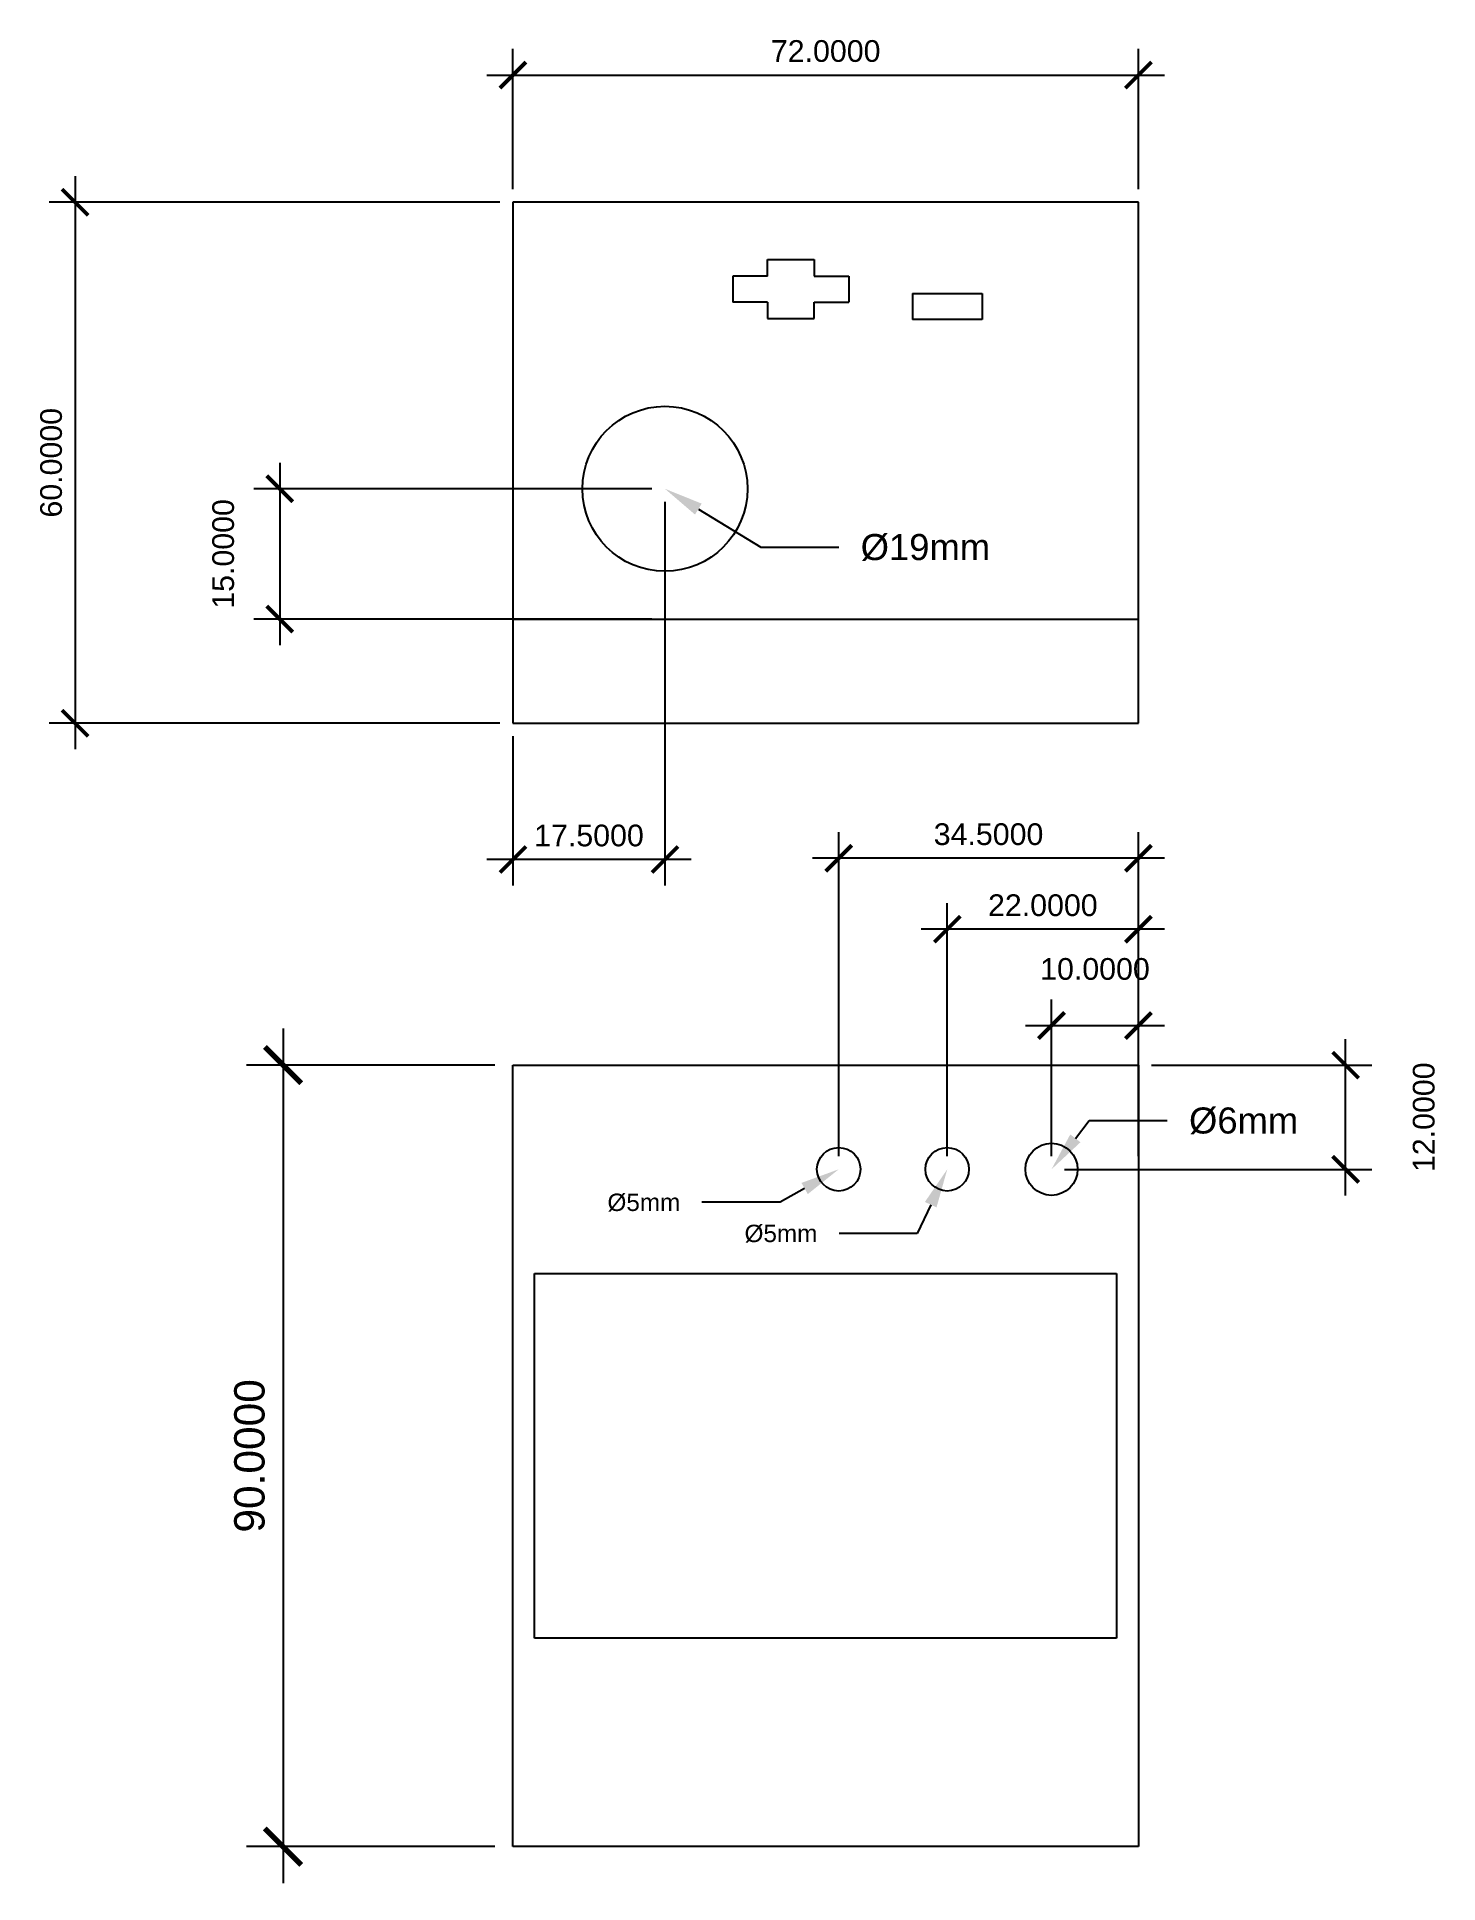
# Model space of a CAD drawing. Header units: millimetres. Extents: x 1046 to 1207, y 1086 to 1299.
import ezdxf
from ezdxf import colors
from ezdxf.entities.mleader import LeaderData, LeaderLine
from ezdxf.math import Vec2, Vec3

# ---------------------------------------------------------------- set-up
doc = ezdxf.new("R2010")
doc.units = ezdxf.units.MM
doc.styles.get("Standard").update_dxf_attribs({"font": ''})
doc.styles.get('Standard').set_extended_font_data('Arial')
doc.dimstyles.new('Arch_2.5', dxfattribs={"dimtxt": 2.5, "dimasz": 3, "dimexe": 3, "dimexo": 1.5, "dimgap": 1.5, "dimtad": 1, "dimdec": 4, "dimzin": 3, "dimdsep": 46, "dimtxsty": 'Standard', "dimblk": 'ARCHTICK', "dimcen": 4, "dimdle": 3, "dimadec": 0, "dimazin": 0, "dimtfac": 1, "dimtdec": 4, "dimtofl": 0, "dimtmove": 2, "dimatfit": 3, "dimfxl": 1, "dimtolj": 1, "dimtzin": 0, "dimarcsym": 0})
doc.dimstyles.new('Arch_3.5', dxfattribs={"dimscale": 1.4, "dimtxt": 2.5, "dimasz": 3, "dimexe": 3, "dimexo": 1.5, "dimgap": 1.5, "dimtad": 1, "dimdec": 4, "dimzin": 3, "dimdsep": 46, "dimtxsty": 'Standard', "dimblk": 'ARCHTICK', "dimcen": 4, "dimdle": 3, "dimadec": 0, "dimazin": 0, "dimtfac": 1, "dimtdec": 4, "dimtofl": 0, "dimtmove": 2, "dimatfit": 3, "dimfxl": 1, "dimtolj": 1, "dimtzin": 0, "dimarcsym": 0})

# ---------------------------------------------------------------- blocks, each defined once
blk = doc.blocks.new('_ArchTick')
at = {"color": 0, "linetype": 'ByBlock', "const_width": 0.15}
blk.add_lwpolyline([(-0.5, -0.5), (0.5, 0.5)], dxfattribs=at)
blk = doc.blocks.new('*D4')
at = {"color": 0, "lineweight": -2, "transparency": 16777216}
for p, q in [((1073.88, 1184.6), (1073.88, 1086.2)), ((1098.25, 1180.4), (1069.68, 1180.4)), ((1098.25, 1090.4), (1069.68, 1090.4))]:
    blk.add_line(p, q, dxfattribs=at)
at = {"layer": 'Defpoints', "color": 0, "transparency": 16777216}
for p in [(1100.35, 1180.4), (1073.88, 1090.4), (1100.35, 1090.4)]:
    blk.add_point(p, dxfattribs=at)
at = {"color": 0, "lineweight": -2, "transparency": 16777216, "xscale": 4.199999999999999, "yscale": 4.199999999999999, "zscale": 4.199999999999999}
for p, rotation in [((1073.88, 1180.4), 90), ((1073.88, 1090.4), 270)]:
    blk.add_blockref('_ArchTick', p, dxfattribs=dict(at, rotation=rotation))
at = {"color": 0, "transparency": 16777216, "insert": (1070.03, 1135.4), "char_height": 3.5, "attachment_point": 5, "rotation": 90}
blk.add_mtext('\\A1;90.0000', dxfattribs=at)
blk = doc.blocks.new('*D10')
at = {"color": 0, "lineweight": -2, "transparency": 16777216}
for p, q in [((1117.85, 1245.27), (1117.85, 1201.08)), ((1100.35, 1218.27), (1100.35, 1201.08)), ((1120.85, 1204.08), (1097.35, 1204.08))]:
    blk.add_line(p, q, dxfattribs=at)
at = {"layer": 'Defpoints', "color": 0, "transparency": 16777216}
for p in [(1117.85, 1246.77), (1100.35, 1219.77), (1100.35, 1204.08)]:
    blk.add_point(p, dxfattribs=at)
at = {"color": 0, "lineweight": -2, "transparency": 16777216, "xscale": 3, "yscale": 3, "zscale": 3, "rotation": 180}
blk.add_blockref('_ArchTick', (1100.35, 1204.08), dxfattribs=at)
at = {"color": 0, "lineweight": -2, "transparency": 16777216, "xscale": 3, "yscale": 3, "zscale": 3}
blk.add_blockref('_ArchTick', (1117.85, 1204.08), dxfattribs=at)
at = {"color": 0, "transparency": 16777216, "insert": (1109.1, 1206.83), "char_height": 2.5, "attachment_point": 5}
blk.add_mtext('\\A1;17.5000', dxfattribs=at)
blk = doc.blocks.new('*D11')
at = {"color": 0, "lineweight": -2, "transparency": 16777216}
for p, q in [((1049.94, 1282.77), (1049.94, 1216.77)), ((1098.85, 1279.77), (1046.94, 1279.77)), ((1098.85, 1219.77), (1046.94, 1219.77))]:
    blk.add_line(p, q, dxfattribs=at)
at = {"layer": 'Defpoints', "color": 0, "transparency": 16777216}
for p in [(1100.35, 1279.77), (1049.94, 1219.77), (1100.35, 1219.77)]:
    blk.add_point(p, dxfattribs=at)
at = {"color": 0, "lineweight": -2, "transparency": 16777216, "xscale": 3, "yscale": 3, "zscale": 3}
for p, rotation in [((1049.94, 1279.77), 90), ((1049.94, 1219.77), 270)]:
    blk.add_blockref('_ArchTick', p, dxfattribs=dict(at, rotation=rotation))
at = {"color": 0, "transparency": 16777216, "insert": (1047.19, 1249.77), "char_height": 2.5, "attachment_point": 5, "rotation": 90}
blk.add_mtext('\\A1;60.0000', dxfattribs=at)
blk = doc.blocks.new('*D12')
at = {"color": 0, "lineweight": -2, "transparency": 16777216}
for p, q in [((1196.21, 1165.4), (1196.21, 1183.4)), ((1173.85, 1180.4), (1199.21, 1180.4)), ((1163.85, 1168.4), (1199.21, 1168.4))]:
    blk.add_line(p, q, dxfattribs=at)
at = {"layer": 'Defpoints', "color": 0, "transparency": 16777216}
for p in [(1172.35, 1180.4), (1196.21, 1180.4), (1162.35, 1168.4)]:
    blk.add_point(p, dxfattribs=at)
at = {"color": 0, "lineweight": -2, "transparency": 16777216, "xscale": 3, "yscale": 3, "zscale": 3}
for p, rotation in [((1196.21, 1180.4), 90), ((1196.21, 1168.4), 270)]:
    blk.add_blockref('_ArchTick', p, dxfattribs=dict(at, rotation=rotation))
at = {"color": 0, "transparency": 16777216, "insert": (1205.21, 1174.4), "char_height": 2.5, "attachment_point": 5, "rotation": 90}
blk.add_mtext('\\A1;12.0000', dxfattribs=at)
blk = doc.blocks.new('*D13')
at = {"color": 0, "lineweight": -2, "transparency": 16777216}
for p, q in [((1162.35, 1169.9), (1162.35, 1187.96)), ((1172.35, 1169.9), (1172.35, 1187.96)), ((1159.35, 1184.96), (1175.35, 1184.96))]:
    blk.add_line(p, q, dxfattribs=at)
at = {"layer": 'Defpoints', "color": 0, "transparency": 16777216}
for p in [(1172.35, 1184.96), (1162.35, 1168.4), (1172.35, 1168.4)]:
    blk.add_point(p, dxfattribs=at)
at = {"color": 0, "lineweight": -2, "transparency": 16777216, "xscale": 3, "yscale": 3, "zscale": 3, "rotation": 180}
blk.add_blockref('_ArchTick', (1162.35, 1184.96), dxfattribs=at)
at = {"color": 0, "lineweight": -2, "transparency": 16777216, "xscale": 3, "yscale": 3, "zscale": 3}
blk.add_blockref('_ArchTick', (1172.35, 1184.96), dxfattribs=at)
at = {"color": 0, "transparency": 16777216, "insert": (1167.35, 1191.46), "char_height": 2.5, "attachment_point": 5}
blk.add_mtext('\\A1;10.0000', dxfattribs=at)
blk = doc.blocks.new('*D14')
at = {"color": 0, "lineweight": -2, "transparency": 16777216}
for p, q in [((1150.35, 1169.9), (1150.35, 1199.05)), ((1172.35, 1169.9), (1172.35, 1199.05)), ((1175.35, 1196.05), (1147.35, 1196.05))]:
    blk.add_line(p, q, dxfattribs=at)
at = {"layer": 'Defpoints', "color": 0, "transparency": 16777216}
for p in [(1150.35, 1196.05), (1150.35, 1168.4), (1172.35, 1168.4)]:
    blk.add_point(p, dxfattribs=at)
at = {"color": 0, "lineweight": -2, "transparency": 16777216, "xscale": 3, "yscale": 3, "zscale": 3, "rotation": 180}
blk.add_blockref('_ArchTick', (1150.35, 1196.05), dxfattribs=at)
at = {"color": 0, "lineweight": -2, "transparency": 16777216, "xscale": 3, "yscale": 3, "zscale": 3}
blk.add_blockref('_ArchTick', (1172.35, 1196.05), dxfattribs=at)
at = {"color": 0, "transparency": 16777216, "insert": (1161.35, 1198.8), "char_height": 2.5, "attachment_point": 5}
blk.add_mtext('\\A1;22.0000', dxfattribs=at)
blk = doc.blocks.new('*D16')
at = {"color": 0, "lineweight": -2, "transparency": 16777216}
for p, q in [((1137.85, 1169.9), (1137.85, 1207.23)), ((1172.35, 1169.9), (1172.35, 1207.23)), ((1175.35, 1204.23), (1134.85, 1204.23))]:
    blk.add_line(p, q, dxfattribs=at)
at = {"layer": 'Defpoints', "color": 0, "transparency": 16777216}
for p in [(1137.85, 1204.23), (1137.85, 1168.4), (1172.35, 1168.4)]:
    blk.add_point(p, dxfattribs=at)
at = {"color": 0, "lineweight": -2, "transparency": 16777216, "xscale": 3, "yscale": 3, "zscale": 3, "rotation": 180}
blk.add_blockref('_ArchTick', (1137.85, 1204.23), dxfattribs=at)
at = {"color": 0, "lineweight": -2, "transparency": 16777216, "xscale": 3, "yscale": 3, "zscale": 3}
blk.add_blockref('_ArchTick', (1172.35, 1204.23), dxfattribs=at)
at = {"color": 0, "transparency": 16777216, "insert": (1155.1, 1206.98), "char_height": 2.5, "attachment_point": 5}
blk.add_mtext('\\A1;34.5000', dxfattribs=at)
blk = doc.blocks.new('*D17')
at = {"color": 0, "lineweight": -2, "transparency": 16777216}
for p, q in [((1100.35, 1281.27), (1100.35, 1297.42)), ((1172.35, 1281.27), (1172.35, 1297.42)), ((1097.35, 1294.42), (1175.35, 1294.42))]:
    blk.add_line(p, q, dxfattribs=at)
at = {"layer": 'Defpoints', "color": 0, "transparency": 16777216}
for p in [(1172.35, 1294.42), (1100.35, 1279.77), (1172.35, 1279.77)]:
    blk.add_point(p, dxfattribs=at)
at = {"color": 0, "lineweight": -2, "transparency": 16777216, "xscale": 3, "yscale": 3, "zscale": 3, "rotation": 180}
blk.add_blockref('_ArchTick', (1100.35, 1294.42), dxfattribs=at)
at = {"color": 0, "lineweight": -2, "transparency": 16777216, "xscale": 3, "yscale": 3, "zscale": 3}
blk.add_blockref('_ArchTick', (1172.35, 1294.42), dxfattribs=at)
at = {"color": 0, "transparency": 16777216, "insert": (1136.35, 1297.17), "char_height": 2.5, "attachment_point": 5}
blk.add_mtext('\\A1;72.0000', dxfattribs=at)
blk = doc.blocks.new('*D18')
at = {"color": 0, "lineweight": -2, "transparency": 16777216}
for p, q in [((1073.5, 1249.77), (1073.5, 1228.77)), ((1116.35, 1246.77), (1070.5, 1246.77)), ((1116.35, 1231.77), (1070.5, 1231.77))]:
    blk.add_line(p, q, dxfattribs=at)
at = {"layer": 'Defpoints', "color": 0, "transparency": 16777216}
for p in [(1117.85, 1246.77), (1073.5, 1231.77), (1117.85, 1231.77)]:
    blk.add_point(p, dxfattribs=at)
at = {"color": 0, "lineweight": -2, "transparency": 16777216, "xscale": 3, "yscale": 3, "zscale": 3}
for p, rotation in [((1073.5, 1246.77), 90), ((1073.5, 1231.77), 270)]:
    blk.add_blockref('_ArchTick', p, dxfattribs=dict(at, rotation=rotation))
at = {"color": 0, "transparency": 16777216, "insert": (1067, 1239.27), "char_height": 2.5, "attachment_point": 5, "rotation": 90}
blk.add_mtext('\\A1;15.0000', dxfattribs=at)

msp = doc.modelspace()

# ---------------------------------------------------------------- linework, layer by layer
for p, q in [((1172.34771, 1279.77101), (1100.34771, 1279.77101)), ((1100.34771, 1279.77101), (1100.34771, 1219.77101)), ((1172.34771, 1219.77101), (1172.34771, 1279.77101)), ((1129.66438, 1271.27101), (1129.66438, 1273.1744)), ((1129.66438, 1273.1744), (1135.03105, 1273.1744)), ((1135.03105, 1273.1744), (1135.03105, 1271.27101)), ((1125.66438, 1271.27101), (1125.66438, 1268.27101)), ((1129.66438, 1271.27101), (1125.66438, 1271.27101)), ((1135.03105, 1271.27101), (1139.03105, 1271.27101)), ((1139.03105, 1271.27101), (1139.03105, 1268.27101)), ((1146.34771, 1269.27101), (1154.34771, 1269.27101)), ((1146.34771, 1269.27101), (1146.34771, 1266.27101)), ((1154.34771, 1269.27101), (1154.34771, 1266.27101)), ((1129.66438, 1268.27101), (1125.66438, 1268.27101)), ((1129.66438, 1268.27101), (1129.66438, 1266.36762)), ((1135.03105, 1268.27101), (1139.03105, 1268.27101)), ((1135.03105, 1266.36762), (1135.03105, 1268.27101)), ((1129.66438, 1266.36762), (1135.03105, 1266.36762)), ((1154.34771, 1266.27101), (1146.34771, 1266.27101)), ((1100.34771, 1231.77101), (1172.34771, 1231.77101)), ((1100.34771, 1219.77101), (1172.34771, 1219.77101)), ((1100.34771, 1180.40486), (1172.34771, 1180.40486)), ((1100.34771, 1090.40486), (1100.34771, 1180.40486)), ((1172.34771, 1180.40486), (1172.34771, 1090.40486)), ((1102.84771, 1156.40486), (1169.84771, 1156.40486)), ((1102.84771, 1114.40486), (1102.84771, 1156.40486)), ((1169.84771, 1156.40486), (1169.84771, 1114.40486)), ((1169.84771, 1114.40486), (1102.84771, 1114.40486)), ((1172.34771, 1090.40486), (1100.34771, 1090.40486))]:
    msp.add_line(p, q)
for centre, radius in [((1117.84771, 1246.77101), 9.5), ((1137.84771, 1168.40486), 2.5), ((1150.34771, 1168.40486), 2.5), ((1162.34771, 1168.40486), 3)]:
    msp.add_circle(centre, radius)

# ---------------------------------------------------------------- dimensions: what is measured, and where the dimension line sits
at = {"color": 4}
for base, p1, p2, picture, middle in [((1172.34771, 1294.41895), (1100.34771, 1279.77101), (1172.34771, 1279.77101), '*D17', (1136.34771, 1297.16895)), ((1100.34771, 1204.0774), (1117.84771, 1246.77101), (1100.34771, 1219.77101), '*D10', (1109.09771, 1206.8274)), ((1137.84771, 1204.22798), (1172.34771, 1168.40486), (1137.84771, 1168.40486), '*D16', (1155.09771, 1206.97798)), ((1150.34771, 1196.05086), (1172.34771, 1168.40486), (1150.34771, 1168.40486), '*D14', (1161.34771, 1198.80086)), ((1172.34771, 1184.96214), (1162.34771, 1168.40486), (1172.34771, 1168.40486), '*D13', (1167.34771, 1191.46214))]:
    dim = msp.add_linear_dim(base=base, p1=p1, p2=p2, dimstyle='Arch_2.5', dxfattribs=at)
    dim.commit()
    dim.dimension.update_dxf_attribs({"geometry": picture, "text_midpoint": middle})
for base, p1, p2, dimstyle, picture, middle in [((1049.93947, 1219.77101), (1100.34771, 1279.77101), (1100.34771, 1219.77101), 'Arch_2.5', '*D11', (1047.18947, 1249.77101)), ((1073.49751, 1231.77101), (1117.84771, 1246.77101), (1117.84771, 1231.77101), 'Arch_2.5', '*D18', (1066.99751, 1239.27101)), ((1073.8816, 1090.40486), (1100.34771, 1180.40486), (1100.34771, 1090.40486), 'Arch_3.5', '*D4', (1070.0316, 1135.40486)), ((1196.20756, 1180.40486), (1162.34771, 1168.40486), (1172.34771, 1180.40486), 'Arch_2.5', '*D12', (1205.20756, 1174.40486))]:
    dim = msp.add_linear_dim(base=base, p1=p1, p2=p2, angle=90, dimstyle=dimstyle, dxfattribs=at)
    dim.commit()
    dim.dimension.update_dxf_attribs({"geometry": picture, "text_midpoint": middle})

# ---------------------------------------------------------------- leaders
at = {"color": 1}
ml = msp.add_multileader_mtext('Standard', dxfattribs=at)
ml.set_content('Ø19mm', color=1)
ml.set_leader_properties()
ml.build(insert=Vec2(0, 0))
ml.multileader.update_dxf_attribs({"dogleg_length": 9, "arrow_head_size": 4.5})
ctx = ml.context
ctx.base_point, ctx.char_height, ctx.arrow_head_size, ctx.landing_gap_size, ctx.plane_origin = Vec3(1137.87744, 1240.06359), 3, 4.5, 2.5, Vec3(1117.84771, 1246.77101)
notes = []
notes.append((ctx, [(0, (1, 1, 0), (1128.87744, 1240.06359), (1, 0), 9, [(0, [(1117.84771, 1246.77101)], 0, [])])]))
ctx.mtext.insert, ctx.mtext.flow_direction = Vec3(1140.37744, 1241.56359), 5
ml = msp.add_multileader_mtext('Standard', dxfattribs=at)
ml.set_content('Ø6mm', color=1)
ml.set_leader_properties()
ml.build(insert=Vec2(0, 0))
ml.multileader.update_dxf_attribs({"dogleg_length": 9, "arrow_head_size": 4.5})
ctx = ml.context
ctx.base_point, ctx.char_height, ctx.arrow_head_size, ctx.landing_gap_size, ctx.plane_origin = Vec3(1175.67786, 1174.02485), 3, 4.5, 2.5, Vec3(1162.34771, 1168.40486)
notes.append((ctx, [(0, (1, 1, 0), (1166.67786, 1174.02485), (1, 0), 9, [(0, [(1162.34771, 1168.40486)], 0, [])])]))
ctx.mtext.insert, ctx.mtext.flow_direction = Vec3(1178.17786, 1175.52485), 5
ml = msp.add_multileader_mtext('Standard', dxfattribs=at)
ml.set_content('Ø5mm', color=1)
ml.set_leader_properties()
ml.build(insert=Vec2(0, 0))
ml.multileader.update_dxf_attribs({"dogleg_length": 9, "arrow_head_size": 4.5})
ctx = ml.context
ctx.base_point, ctx.char_height, ctx.arrow_head_size, ctx.landing_gap_size, ctx.plane_origin = Vec3(1108.15825, 1164.60335), 2, 4.5, 2.5, Vec3(1137.84771, 1168.40486)
ctx.text_align_type = 2
notes.append((ctx, [(0, (1, 1, 0), (1131.11063, 1164.60335), (-1, 0), 9, [(0, [(1137.84771, 1168.40486)], 0, [])])]))
ctx.mtext.insert, ctx.mtext.alignment, ctx.mtext.flow_direction = Vec3(1119.61063, 1165.60335), 3, 5
ml = msp.add_multileader_mtext('Standard', dxfattribs=at)
ml.set_content(' Ø5mm', color=1)
ml.set_leader_properties()
ml.build(insert=Vec2(0, 0))
ml.multileader.update_dxf_attribs({"dogleg_length": 9, "arrow_head_size": 4.5})
ctx = ml.context
ctx.base_point, ctx.char_height, ctx.arrow_head_size, ctx.landing_gap_size, ctx.plane_origin = Vec3(1122.12955, 1161.0206), 2, 4.5, 2.5, Vec3(1150.34771, 1168.40486)
ctx.text_align_type = 2
notes.append((ctx, [(0, (1, 1, 0), (1146.89146, 1161.0206), (-1, 0), 9, [(0, [(1150.34771, 1168.40486)], 0, [])])]))
ctx.mtext.insert, ctx.mtext.alignment, ctx.mtext.flow_direction = Vec3(1135.39146, 1162.0206), 3, 5
for ctx, leaders in notes:
    for number, flags, end, landing, length, lines in leaders:
        leader = LeaderData()
        leader.index, (leader.has_last_leader_line, leader.has_dogleg_vector, leader.attachment_direction) = number, flags
        leader.last_leader_point, leader.dogleg_vector, leader.dogleg_length = Vec3(end), Vec3(landing), length
        for number, points, colour, breaks in lines:
            line = LeaderLine()
            line.index, line.vertices, line.color, line.breaks = number, Vec3.list(points), colors.encode_raw_color(colour), breaks
            leader.lines.append(line)
        ctx.leaders.append(leader)

doc.saveas('drawing.dxf')
